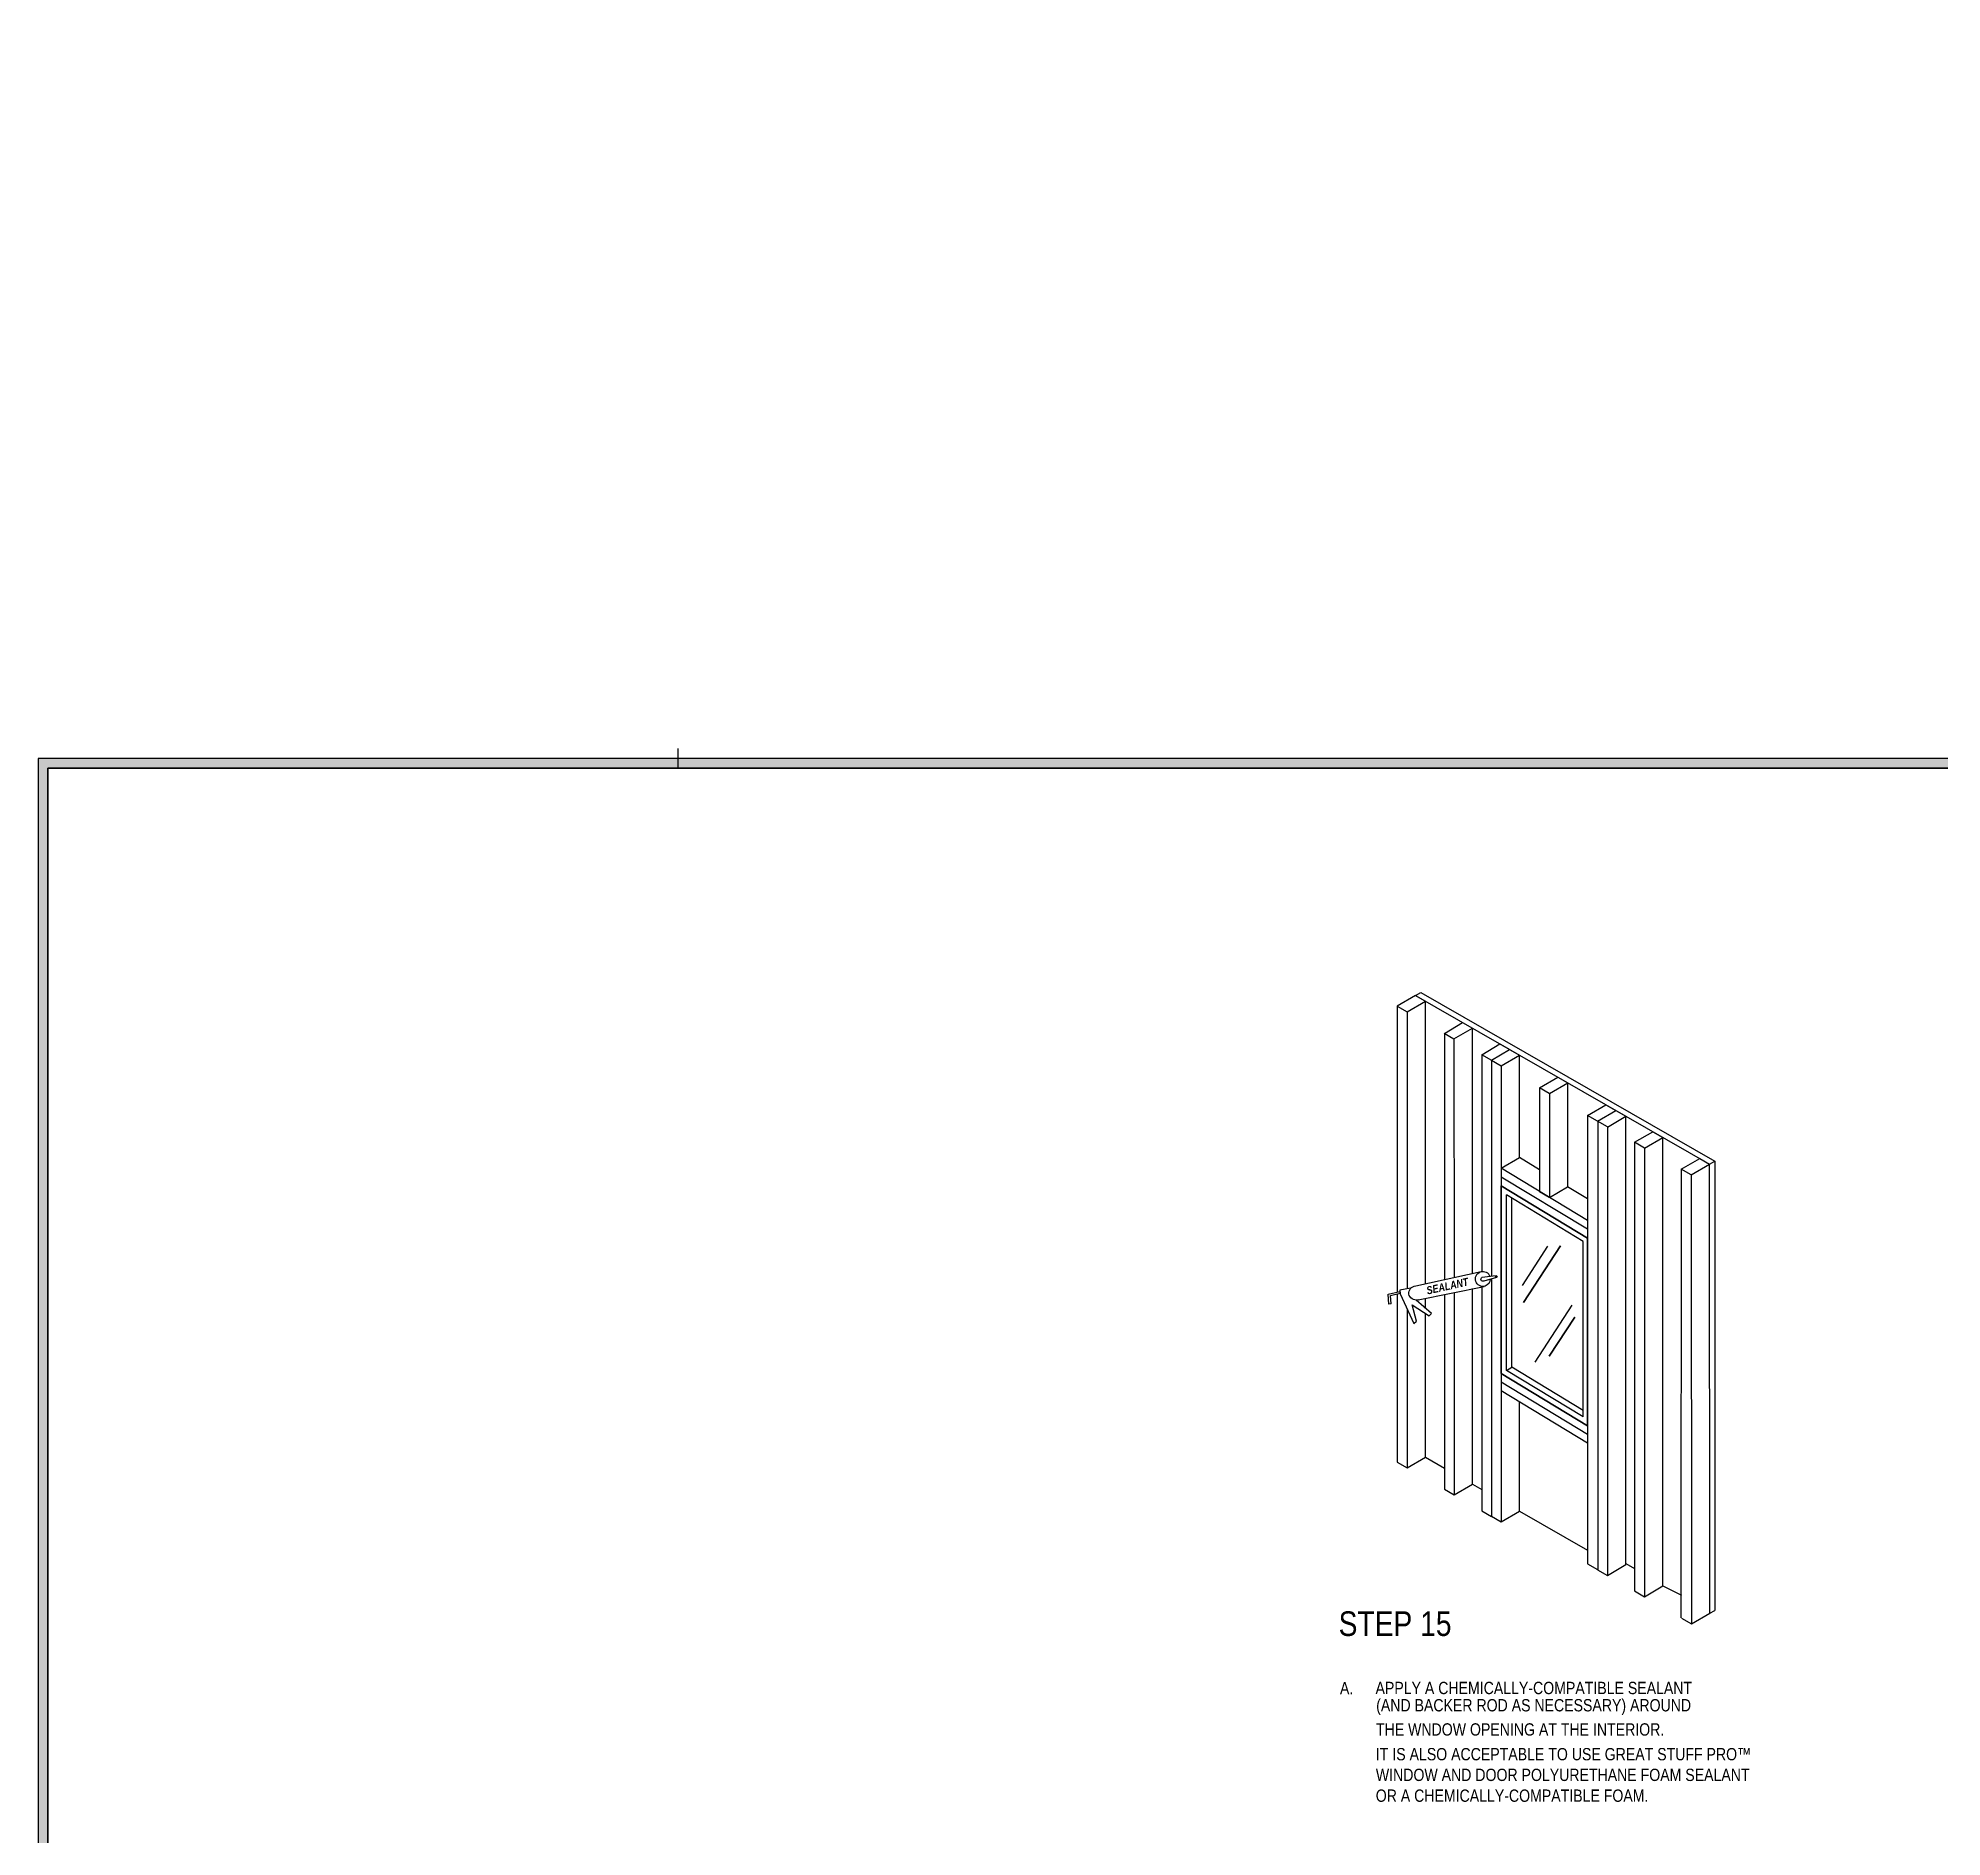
# Model space of a CAD drawing. Extents: x -1140 to 5605, y -816 to 2382.
# Drawn here: x 2356 to 4096, y 738 to 2382 of the extents above; entities that cross this region are included whole.
import ezdxf

# ---------------------------------------------------------------- set-up
doc = ezdxf.new("R2010")
doc.units = 0
doc.header["$MEASUREMENT"] = 0
doc.linetypes.add('AI-Linetype-67', pattern=[27.008151, 18.005434, -9.002717])
for name, color, linetype, lineweight in [('.ATI-TEXT', 7, 'Continuous', 0), ('G-ANNO-TTLB', 7, 'Continuous', 0), ('TYVEK', 7, 'Continuous', 0)]:
    doc.layers.add(name, color=color, linetype=linetype, lineweight=lineweight)

# ---------------------------------------------------------------- blocks, each defined once
blk = doc.blocks.new('Block_416')
at = {"layer": 'TYVEK', "color": 33, "lineweight": 25, "true_color": 0xcc9966}
for points in [[(3675.3, 1248.6)], [(3675.3, 1044)]]:
    blk.add_lwpolyline(points, dxfattribs=at)
blk = doc.blocks.new('Block_417')
at = {"layer": 'TYVEK', "color": 33, "lineweight": 25, "true_color": 0xcc9966}
for points in [[(3675.2, 1240.9)], [(3675.2, 1036.3)]]:
    blk.add_lwpolyline(points, dxfattribs=at)
blk = doc.blocks.new('Block_480')
at = {"layer": '.ATI-TEXT', "char_height": 0.2, "attachment_point": 7}
for s, insert in [('\\C18;\\c0;\\FArial Narrow|b0|i0|c1;\\H11.249999;\\W1.000000;A.', (3545.7, 868.5)), ('\\C18;\\c0;\\FArial Narrow|b0|i0|c1;\\H11.249999;\\W1.000000;APPLY A CHEMICALLY-COMPATIBLE SEALANT', (3578.2, 868.5)), ('\\C18;\\c0;\\FArial Narrow|b0|i0|c1;\\H11.249999;\\W1.000000;(AND BACKER ROD AS NECESSARY) AROUND', (3578.8, 849.5)), ('\\C18;\\c0;\\FArial Narrow|b0|i0|c1;\\H11.249999;\\W1.000000;THE WNDOW OPENING AT THE INTERIOR.', (3578.6, 830.6)), ('\\C18;\\c0;\\FArial Narrow|b0|i0|c1;\\H11.249999;\\W1.000000;IT IS ALSO ACCEPTABLE TO USE GREAT STUFF PRO™', (3578.5, 808)), ('\\C18;\\c0;\\FArial Narrow|b0|i0|c1;\\H11.249999;\\W1.000000;WINDOW AND DOOR POLYURETHANE FOAM SEALANT', (3578.5, 789.1)), ('\\C18;\\c0;\\FArial Narrow|b0|i0|c1;\\H11.249999;\\W1.000000;OR A CHEMICALLY-COMPATIBLE FOAM.', (3578.4, 770.1))]:
    blk.add_mtext(s, dxfattribs=dict(at, insert=insert))

msp = doc.modelspace()

# ---------------------------------------------------------------- hatches: boundary and pattern name
at = {"layer": 'G-ANNO-TTLB', "true_color": 0xff00ff, "transparency": 33554687}
h = msp.add_hatch(color=6, dxfattribs=at)
edge = h.paths.add_edge_path()
edge.add_spline(control_points=[(5285.6, -733.2), (5285.6, -733.2), (2356, -733.2), (2356, -733.2), (2356, -733.2), (2356, 1723.8), (2356, 1723.8), (2356, 1723.8), (5285.6, 1723.8), (5285.6, 1723.8), (5285.6, 1723.8), (5285.6, -733.2), (5285.6, -733.2)], knot_values=[0, 0, 0, 0, 1, 1, 1, 2, 2, 2, 3, 3, 3, 4, 4, 4, 4], degree=3, periodic=0)
edge = h.paths.add_edge_path()
edge.add_spline(control_points=[(2365, 1714.8), (2365, 1714.8), (2365, -724.2), (2365, -724.2), (2365, -724.2), (5276.6, -724.2), (5276.6, -724.2), (5276.6, -724.2), (5276.6, 1714.8), (5276.6, 1714.8), (5276.6, 1714.8), (2365, 1714.8), (2365, 1714.8)], knot_values=[0, 0, 0, 0, 1, 1, 1, 2, 2, 2, 3, 3, 3, 4, 4, 4, 4], degree=3, periodic=0)
edge.add_line((2365, 1714.8), (2365, 1714.8))

# ---------------------------------------------------------------- linework, layer by layer
at = {"layer": 'G-ANNO-TTLB', "color": 6, "lineweight": 30, "true_color": 0xff00ff}
for p, q in [((5285.6, 1723.8), (2356, 1723.8)), ((2356, 1723.8), (2356, -733.2)), ((2941, 1714.8), (2941, 1732.8)), ((5276.6, 1714.8), (2365, 1714.8)), ((2365, 1714.8), (2365, -724.2)), ((2365, 1714.8), (5276.6, 1714.8)), ((2365, -724.2), (2365, 1714.8))]:
    msp.add_line(p, q, dxfattribs=at)
at = {"layer": 'G-ANNO-TTLB', "color": 18, "lineweight": 0, "true_color": 0x000000}
msp.add_lwpolyline([(2365, -724.2), (2365, 1714.8), (5276.6, 1714.8), (5276.6, -724.2)], close=True, dxfattribs=at)
at = {"layer": 'G-ANNO-TTLB'}
for points in [[(5285.6, -733.2), (5285.6, -733.2), (2356, -733.2), (2356, -733.2), (2356, -733.2), (2356, 1723.8), (2356, 1723.8), (2356, 1723.8), (5285.6, 1723.8), (5285.6, 1723.8), (5285.6, 1723.8), (5285.6, -733.2), (5285.6, -733.2)], [(2365, 1714.8), (2365, 1714.8), (2365, -724.2), (2365, -724.2), (2365, -724.2), (5276.6, -724.2), (5276.6, -724.2), (5276.6, -724.2), (5276.6, 1714.8), (5276.6, 1714.8), (5276.6, 1714.8), (2365, 1714.8), (2365, 1714.8)]]:
    msp.add_open_spline(points, degree=3, knots=[0, 0, 0, 0, 1, 1, 1, 2, 2, 2, 3, 3, 3, 4, 4, 4, 4], dxfattribs=at)
at = {"layer": 'TYVEK', "color": 33, "lineweight": 25, "true_color": 0xcc9966}
for p, q in [((3614.8, 1507), (3598.1, 1497.2)), ((3598.1, 1497.2), (3598.1, 1236.2)), ((3598.1, 1497.2), (3598.1, 1236.2)), ((3598.1, 1497.2), (3607, 1492.1)), ((3607, 1492.1), (3623.8, 1501.8)), ((3614.8, 1507), (3623.8, 1501.8)), ((3623.9, 1243.8), (3623.8, 1501.8)), ((3607.1, 1492), (3607.1, 1239)), ((3641.1, 1472.5), (3657.7, 1482.4)), ((3657.7, 1482.4), (3666.7, 1477.2)), ((3640.9, 1472.7), (3649.9, 1467.5)), ((3641.1, 1472.5), (3641.1, 1247.5)), ((3649.9, 1467.5), (3666.7, 1477.2)), ((3649.9, 1467.5), (3650, 1249.4)), ((3666.9, 1253.1), (3666.7, 1477.2)), ((3675.2, 1452.9), (3691.9, 1462.8)), ((3691.9, 1462.8), (3700.9, 1457.6)), ((3675.1, 1453.1), (3684.1, 1447.9)), ((3675.2, 1452.9), (3675.3, 1254.8)), ((3684.1, 1447.9), (3700.7, 1457.7)), ((3684.1, 1448.4), (3684.1, 1250.9)), ((3684.1, 1447.9), (3692.9, 1442.8)), ((3692.9, 1442.8), (3709.7, 1452.6)), ((3700.7, 1457.7), (3709.7, 1452.6)), ((3709.9, 1384.6), (3709.9, 1452.4)), ((3693.1, 1442.7), (3693.1, 1026.1)), ((3709.9, 1358.9), (3709.9, 1433.1)), ((3737.2, 1417.4), (3753.8, 1427.3)), ((3753.8, 1332.3), (3753.8, 1427.3)), ((3728, 1422.7), (3728, 1327.7)), ((3737.2, 1417.4), (3737.1, 1322.5)), ((3771.9, 1397.5), (3771.9, 987.8)), ((3781.1, 1392.2), (3797.7, 1402.1)), ((3781.2, 1392.2), (3781.2, 981.9)), ((3790.3, 1386.9), (3806.9, 1396.8)), ((3806.9, 987), (3806.9, 1396.8)), ((3790.3, 1386.9), (3790.1, 977)), ((3824.1, 1367.6), (3840.7, 1377.4)), ((3840.7, 967.7), (3840.7, 1377.4)), ((3693.1, 1349.2), (3709.9, 1358.9)), ((3728, 1347.9), (3709.9, 1358.9)), ((3814.9, 1372.9), (3814.9, 962.9)), ((3824.1, 1367.7), (3823.9, 957.7)), ((3771.9, 1301.4), (3693.1, 1349.2)), ((3771.9, 1293.4), (3693.1, 1341.2)), ((3857.5, 1348.4), (3857.3, 938.4)), ((3866.6, 1343.2), (3883.4, 1352.9)), ((3866.6, 1343.2), (3866.8, 932.8)), ((3883.6, 942.5), (3883.4, 1352.9)), ((3771.9, 1285.3), (3693.1, 1333.1)), ((3736.9, 1322.6), (3727.9, 1327.8)), ((3737.1, 1322.5), (3753.7, 1332.3)), ((3771.9, 1321.3), (3753.7, 1332.3)), ((3650, 1235.7), (3650.1, 1050.7)), ((3666.9, 1203.7), (3666.9, 1239.2)), ((3675.2, 1240.9), (3675.2, 1036.3)), ((3684.1, 1247.5), (3684.1, 1031.3)), ((3598.1, 1234.4), (3598.1, 1080.5)), ((3598.1, 1234.4), (3598.1, 1080.5)), ((3607.1, 1220.6), (3607.1, 1075.4)), ((3623.9, 1221.1), (3623.9, 1230.3)), ((3641.1, 1233.8), (3641.1, 1055.9)), ((3623.9, 1085.1), (3623.9, 1216.5)), ((3666.9, 1060.4), (3666.9, 1203.7)), ((3771.9, 1113.9), (3693.1, 1161.7)), ((3771.9, 1106), (3693.1, 1153.8)), ((3771.9, 1098), (3693.1, 1145.8)), ((3709.9, 1035.8), (3709.9, 1135.6)), ((3598.1, 1080.5), (3607.1, 1075.4)), ((3607.1, 1075.4), (3623.9, 1085.1)), ((3641.1, 1055.9), (3650.1, 1050.7)), ((3650.1, 1050.7), (3666.9, 1060.4)), ((3675.2, 1036.3), (3684.2, 1031.1)), ((3684.1, 1031.3), (3693.1, 1026.1)), ((3693.1, 1026.1), (3709.9, 1035.8)), ((3771.9, 987.8), (3780.9, 982.6)), ((3781.1, 982.2), (3790.1, 977)), ((3790.1, 977), (3806.9, 987)), ((3814.9, 962.9), (3823.9, 957.7)), ((3823.9, 957.7), (3840.7, 967.7)), ((3866.8, 932.8), (3883.6, 942.5)), ((3857.8, 938), (3866.8, 932.8))]:
    msp.add_line(p, q, dxfattribs=at)
at = {"layer": 'TYVEK', "color": 2, "lineweight": 25, "true_color": 0xffff00}
for p, q in [((3614.7, 1507), (3883.4, 1352.9)), ((3614.8, 1507), (3619.6, 1509.8)), ((3883.4, 1352.9), (3888.3, 1355.7)), ((3623.9, 1085.1), (3641.1, 1075.2)), ((3666.9, 1060.4), (3675.2, 1055.7)), ((3709.9, 1035.8), (3771.9, 1000.2)), ((3806.9, 988.1), (3814.9, 983.6)), ((3840.7, 967.7), (3857.8, 959)), ((3883.6, 942.5), (3888.3, 945.2))]:
    msp.add_line(p, q, dxfattribs=at)
at = {"layer": 'TYVEK', "color": 18, "lineweight": 25, "true_color": 0x000000}
for p, q in [((3619.6, 1509.8), (3888.3, 1355.7)), ((3888.3, 1355.7), (3888.3, 945.2))]:
    msp.add_line(p, q, dxfattribs=at)
at = {"layer": 'TYVEK', "color": 3, "lineweight": 25, "true_color": 0x00ff00}
for p, q in [((3698, 1164.5), (3698, 1324.8)), ((3768, 1282.4), (3698, 1324.8)), ((3702.9, 1167.3), (3702.9, 1321.8)), ((3768, 1122.1), (3768, 1282.4)), ((3698, 1164.5), (3702.9, 1167.3)), ((3768, 1127.9), (3702.9, 1167.3)), ((3768, 1122.1), (3698, 1164.5))]:
    msp.add_line(p, q, dxfattribs=at)
at = {"layer": 'TYVEK', "color": 251, "lineweight": 25, "true_color": 0x5b5b5b}
for p, q in [((3735.4, 1278), (3712.2, 1242.2)), ((3735.4, 1278), (3712.2, 1242.2)), ((3747.1, 1278.4), (3713.4, 1226.4)), ((3713.4, 1226.4), (3747.1, 1278.4)), ((3757.5, 1224.1), (3723.8, 1172.1)), ((3757.5, 1224.1), (3723.8, 1172.1)), ((3760.2, 1213.2), (3737, 1177.4)), ((3737, 1177.4), (3760.2, 1213.2))]:
    msp.add_line(p, q, dxfattribs=at)
at = {"layer": 'TYVEK', "color": 1, "lineweight": 25, "true_color": 0xff0000}
for p, q in [((3615, 1241.9), (3674.8, 1254.8)), ((3589.8, 1234.1), (3600.5, 1236.7)), ((3610.2, 1239.6), (3600.5, 1237.7)), ((3600.5, 1237.7), (3600.8, 1234.4)), ((3600.7, 1235), (3600.5, 1236.7)), ((3617.1, 1228.9), (3677.4, 1241.3)), ((3688.4, 1250.9), (3675.4, 1249.5)), ((3688.4, 1250.9), (3675.4, 1249.5)), ((3688.6, 1249.5), (3677.2, 1246.1)), ((3688.6, 1249.5), (3677.2, 1246.1)), ((3590.5, 1225.1), (3589.8, 1234.1)), ((3592.4, 1225.2), (3590.5, 1225.1)), ((3591.8, 1232.8), (3600.7, 1235)), ((3592.4, 1225.2), (3591.8, 1232.8)), ((3600.8, 1234.4), (3613.2, 1207.3)), ((3615.7, 1209.4), (3611.6, 1224.4)), ((3611.6, 1224.4), (3627.3, 1214.3)), ((3629.2, 1216.4), (3615.4, 1228.6)), ((3613.2, 1207.3), (3615.7, 1209.4)), ((3627.3, 1214.3), (3629.2, 1216.4))]:
    msp.add_line(p, q, dxfattribs=at)
at = {"layer": 'TYVEK', "color": 4, "lineweight": 25, "true_color": 0x00ffff}
msp.add_lwpolyline([(3789.4, 2382)], dxfattribs=at)
at = {"layer": 'TYVEK', "color": 33, "lineweight": 25, "true_color": 0xcc9966}
for points in [[(3737, 1417.5), (3728, 1422.7), (3744.8, 1432.4), (3753.8, 1427.3)], [(3780.9, 1392.3), (3771.9, 1397.5), (3788.7, 1407.2), (3797.7, 1402.1)], [(3790.1, 1387.1), (3781.1, 1392.2), (3797.9, 1401.9), (3806.9, 1396.8)], [(3823.9, 1367.7), (3814.9, 1372.9), (3831.7, 1382.6), (3840.7, 1377.4)], [(3866.6, 1343.2), (3857.6, 1348.3), (3874.4, 1358), (3883.4, 1352.9)]]:
    msp.add_lwpolyline(points, dxfattribs=at)
at = {"layer": 'TYVEK', "color": 18, "lineweight": 80, "true_color": 0x000000}
msp.add_lwpolyline([(3771.9, 1285.3), (3693.1, 1333.1), (3693.1, 1161.7), (3771.9, 1113.9), (3771.9, 1285.3)], dxfattribs=at)
at = {"layer": 'TYVEK', "color": 18, "linetype": 'AI-Linetype-67', "lineweight": 60, "true_color": 0x000000}
msp.add_lwpolyline([(3655.8, 1170)], dxfattribs=at)
at = {"layer": 'TYVEK', "color": 1, "lineweight": 25, "true_color": 0xff0000}
msp.add_circle((3688.5, 1250.2), 0.721, dxfattribs=at)
msp.add_circle((3688.5, 1250.2), 0.721, dxfattribs=at)
for points, knots in [([(3683.1, 1247.9), (3683, 1245), (3681.2, 1242.6), (3678.5, 1241.6), (3674.9, 1240.4), (3671, 1242.3), (3669.8, 1245.8), (3668.6, 1249.4), (3670.5, 1253.3), (3674, 1254.5), (3677.6, 1255.8), (3681.5, 1253.9), (3682.7, 1250.3)], [0, 0, 0, 0, 1, 1, 1, 2, 2, 2, 3, 3, 3, 4, 4, 4, 4]), ([(3683.1, 1247.9), (3683, 1245), (3681.2, 1242.6), (3678.5, 1241.6), (3674.9, 1240.4), (3671, 1242.3), (3669.8, 1245.8), (3668.6, 1249.4), (3670.5, 1253.3), (3674, 1254.5), (3677.6, 1255.8), (3681.5, 1253.9), (3682.7, 1250.3)], [0, 0, 0, 0, 1, 1, 1, 2, 2, 2, 3, 3, 3, 4, 4, 4, 4]), ([(3617.1, 1228.9), (3613.1, 1228.2), (3609.3, 1230.6), (3608.7, 1234.2), (3608.2, 1237.8), (3611, 1241.3), (3615, 1241.9)], [0, 0, 0, 0, 1, 1, 1, 2, 2, 2, 2]), ([(3677.2, 1246.1), (3676.3, 1245.7), (3675.2, 1246.1), (3674.7, 1247), (3674.3, 1248), (3674.6, 1249.1), (3675.4, 1249.5)], [0, 0, 0, 0, 1, 1, 1, 2, 2, 2, 2]), ([(3677.2, 1246.1), (3676.3, 1245.7), (3675.2, 1246.1), (3674.7, 1247), (3674.3, 1248), (3674.6, 1249.1), (3675.4, 1249.5)], [0, 0, 0, 0, 1, 1, 1, 2, 2, 2, 2])]:
    msp.add_open_spline(points, degree=3, knots=knots, dxfattribs=at)
at = {"layer": 'TYVEK'}
msp.add_open_spline([(3688.9, 1249.7), (3688.8, 1249.6), (3688.7, 1249.5), (3688.6, 1249.5), (3688.6, 1249.5), (3688.6, 1249.5), (3688.6, 1249.5), (3688.6, 1249.5), (3683.1, 1247.9), (3683.1, 1247.9), (3683, 1245), (3681.2, 1242.6), (3678.5, 1241.6), (3674.9, 1240.4), (3671, 1242.3), (3669.8, 1245.8), (3668.6, 1249.4), (3670.5, 1253.3), (3674, 1254.5), (3677.6, 1255.8), (3681.5, 1253.9), (3682.7, 1250.3), (3682.7, 1250.3), (3688.3, 1250.9), (3688.3, 1250.9), (3688.3, 1250.9), (3688.3, 1250.9), (3688.4, 1250.9), (3688.6, 1251), (3688.8, 1250.9), (3689, 1250.7), (3689.3, 1250.4), (3689.2, 1249.9), (3688.9, 1249.7)], degree=3, knots=[0, 0, 0, 0, 1, 1, 1, 2, 2, 2, 3, 3, 3, 4, 4, 4, 5, 5, 5, 6, 6, 6, 7, 7, 7, 8, 8, 8, 9, 9, 9, 10, 10, 10, 11, 11, 11, 11], dxfattribs=at)

# ---------------------------------------------------------------- block references
at = {"layer": '.ATI-TEXT'}
msp.add_blockref('Block_480', (0, 0), dxfattribs=at)
at = {"layer": 'TYVEK'}
for name in ['Block_417', 'Block_416']:
    msp.add_blockref(name, (0, 0), dxfattribs=at)

# ---------------------------------------------------------------- texts
at = {"layer": '.ATI-TEXT', "insert": (3544.5, 921.5), "char_height": 0.2, "attachment_point": 7}
msp.add_mtext('\\C18;\\c0;\\FArial Narrow|b0|i0|c1;\\H22.499999;\\W1.000000;STEP 15', dxfattribs=at)
at = {"layer": 'TYVEK', "insert": (3625.7, 1233.7), "char_height": 0.2, "attachment_point": 7, "rotation": 12.493}
msp.add_mtext('\\C252;\\c8684676;\\FArial Narrow Bold Italic|b1|i1|c1;\\H7.217697;\\W0.994518;SEALANT', dxfattribs=at)

doc.saveas('drawing.dxf')
